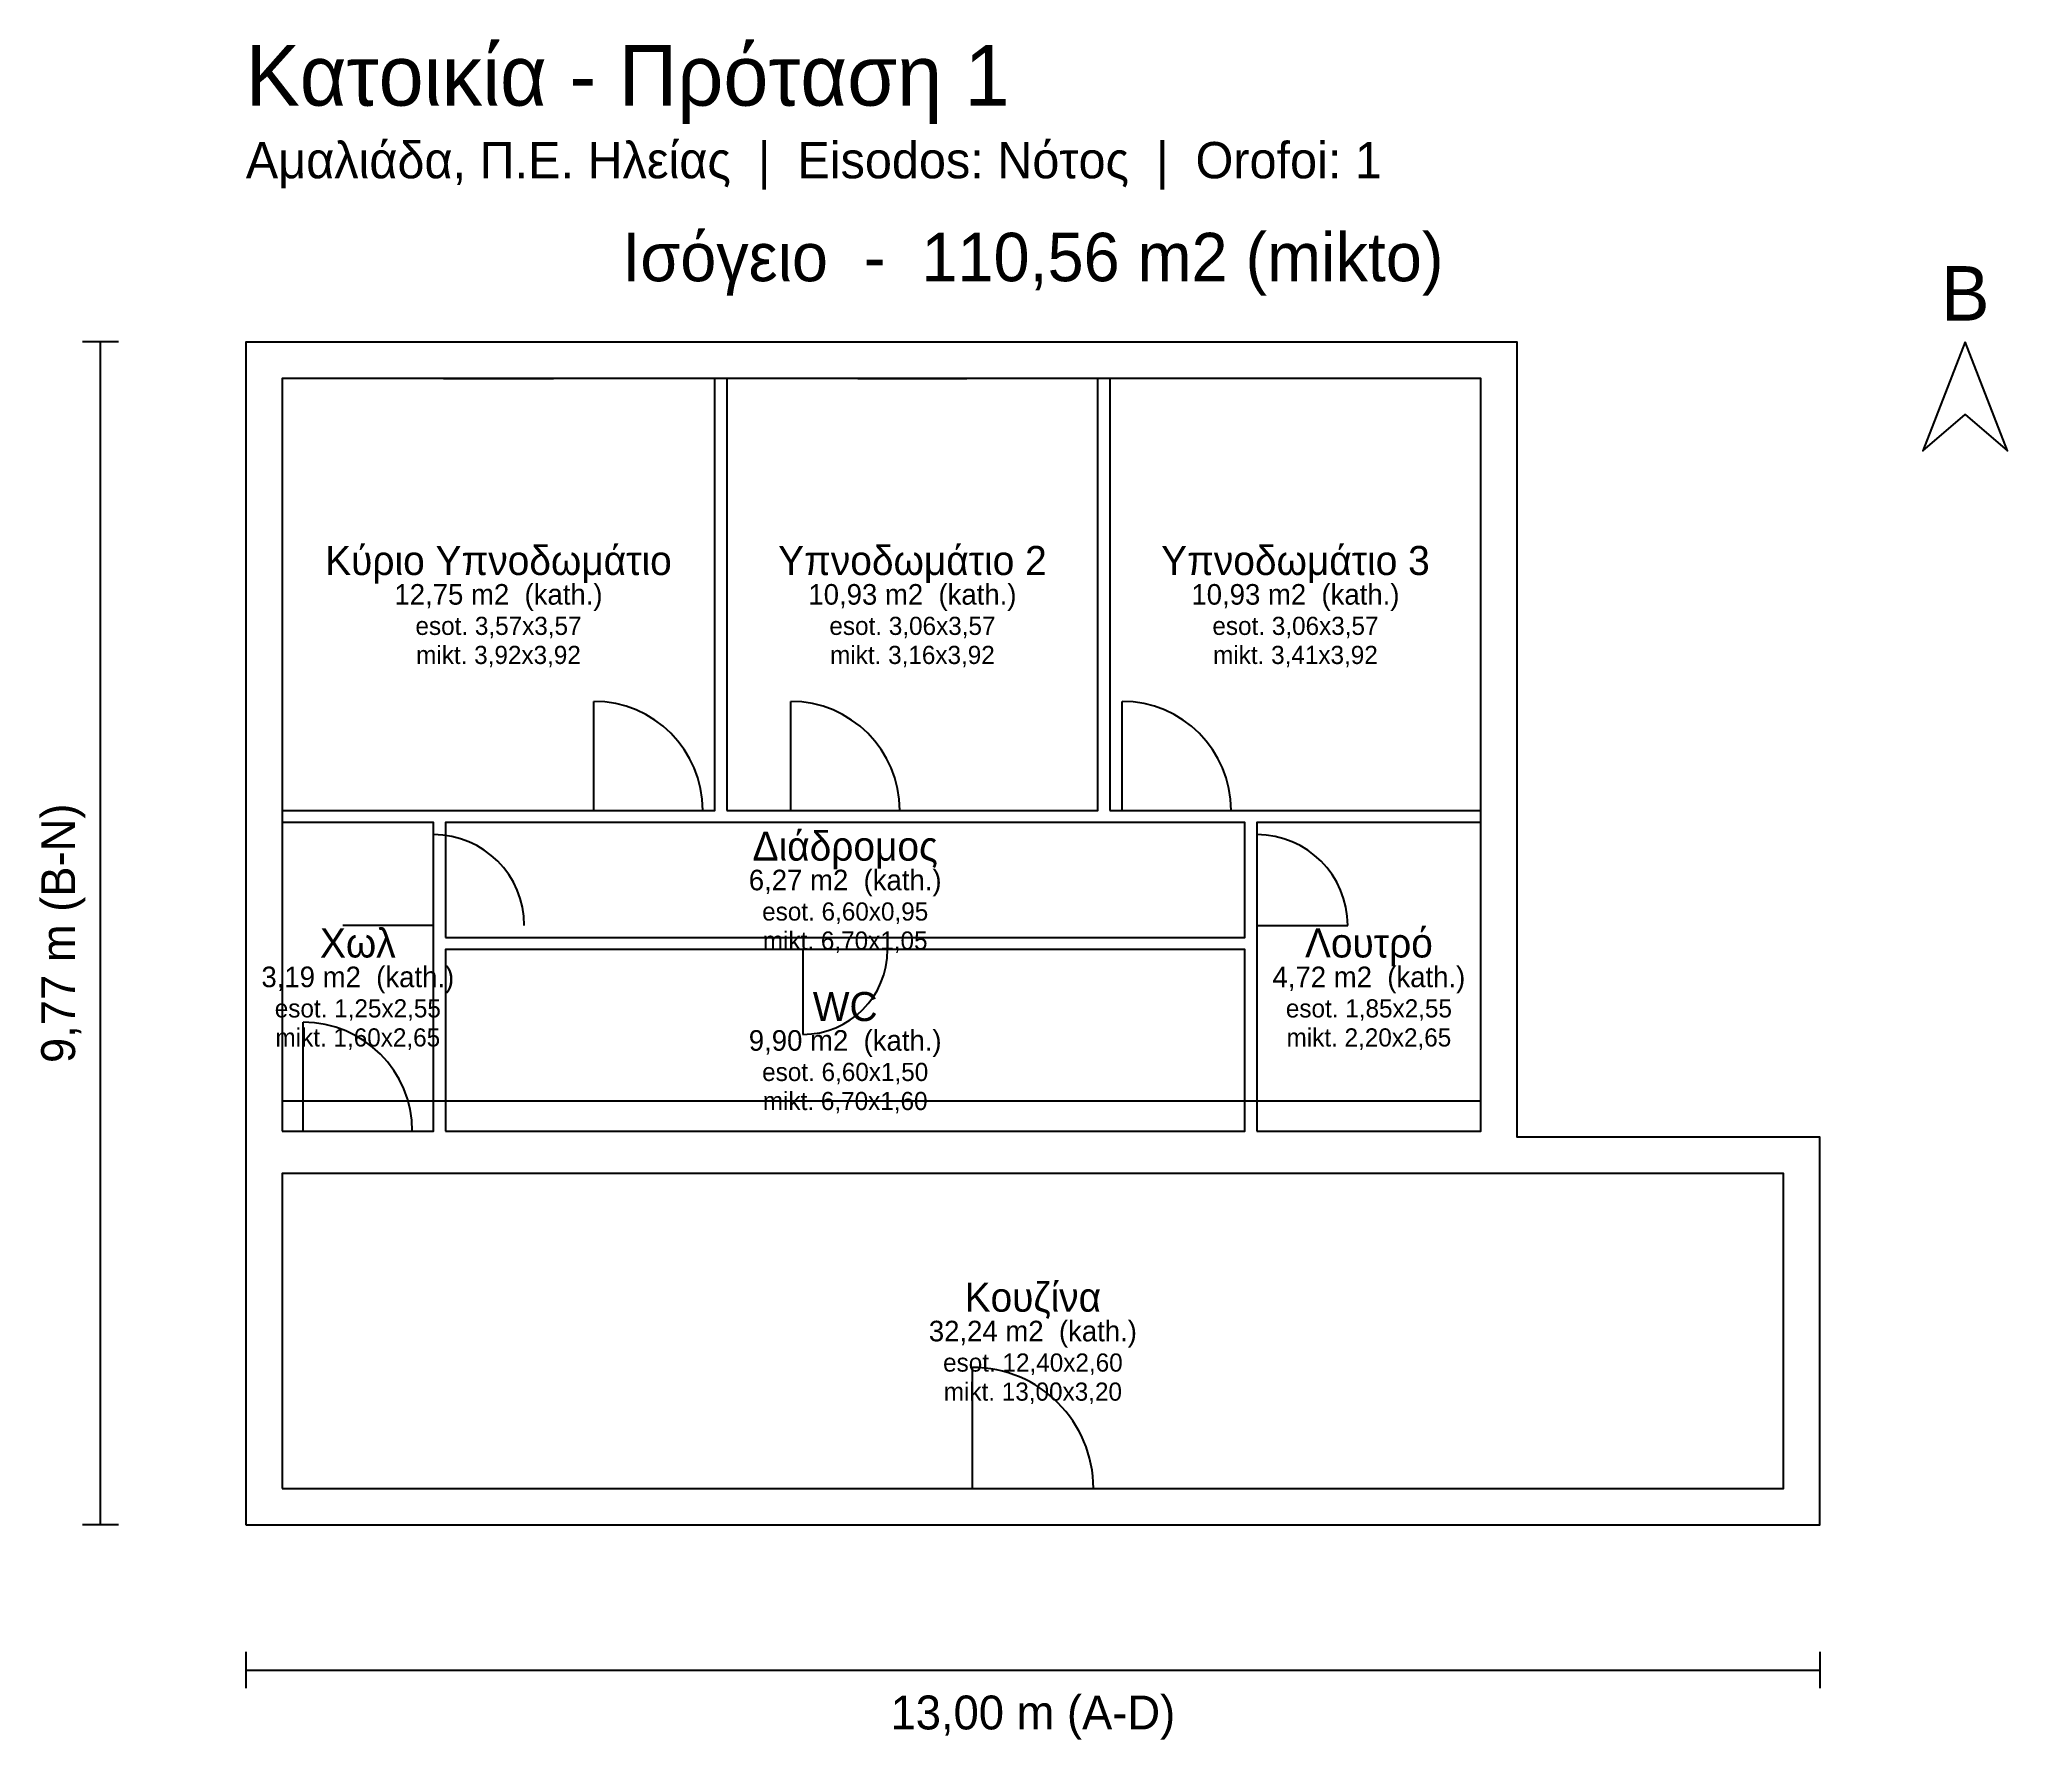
# Model space of a CAD drawing. Header units: metres. Extents: x -1.7 to 14.6, y -1.8 to 12.3.
import ezdxf
from ezdxf.enums import TextEntityAlignment as Align

# ---------------------------------------------------------------- set-up
doc = ezdxf.new("R2010")
doc.units = ezdxf.units.M
for name, color, linetype in [('DIMS', 4, 'CONTINUOUS'), ('NORTH', 2, 'CONTINUOUS'), ('OPENINGS', 1, 'CONTINUOUS'), ('OUTLINE', 7, 'CONTINUOUS'), ('ROOMS', 3, 'CONTINUOUS'), ('TEXT', 7, 'CONTINUOUS'), ('TITLE', 5, 'CONTINUOUS'), ('WALLS', 8, 'CONTINUOUS')]:
    doc.layers.add(name, color=color, linetype=linetype)

msp = doc.modelspace()

# ---------------------------------------------------------------- linework, layer by layer
at = {"layer": 'DIMS'}
for p, q in [((-1.05, 9.77), (-1.35, 9.77)), ((-1.2, 0), (-1.2, 9.77)), ((-1.05, 0), (-1.35, 0)), ((0, -1.05), (0, -1.35)), ((13, -1.05), (13, -1.35)), ((0, -1.2), (13, -1.2))]:
    msp.add_line(p, q, dxfattribs=at)
at = {"layer": 'NORTH'}
msp.add_lwpolyline([(14.2, 9.77), (13.85, 8.87), (14.2, 9.17), (14.55, 8.87)], close=True, dxfattribs=at)
at = {"layer": 'OPENINGS'}
for p, q in [((1.6315, 9.468), (2.5422, 9.468)), ((5.0553, 9.468), (5.9553, 9.468)), ((10.2, 7.234), (10.2, 8.134)), ((2.8737, 5.9), (2.8737, 6.8)), ((4.5, 5.9), (4.5, 6.8)), ((7.2368, 5.9), (7.2368, 6.8)), ((1.55, 4.95), (0.8, 4.95)), ((8.35, 4.95), (9.1, 4.95)), ((10.2, 4.075), (10.2, 4.975)), ((4.6, 4.75), (4.6, 4.05)), ((0.475, 3.25), (0.475, 4.15)), ((6, 0.3), (6, 1.3)), ((5.3486, 0.3), (7.6514, 0.3))]:
    msp.add_line(p, q, dxfattribs=at)
for centre, radius, start, end in [((2.8737, 5.9), 0.9, 0, 90), ((4.5, 5.9), 0.9, 0, 90), ((7.2368, 5.9), 0.9, 0, 90), ((1.55, 4.95), 0.75, 0, 90), ((8.35, 4.95), 0.75, 0, 90), ((4.6, 4.75), 0.7, 270, 360), ((0.475, 3.25), 0.9, 0, 90), ((6, 0.3), 1, 0, 90)]:
    msp.add_arc(centre, radius, start, end, dxfattribs=at)
at = {"layer": 'OUTLINE'}
msp.add_lwpolyline([(0, 0), (13, 0), (13, 3.2), (10.5, 3.2), (10.5, 9.768), (0, 9.768)], close=True, dxfattribs=at)
at = {"layer": 'ROOMS'}
for points in [[(0.3, 5.9), (3.8737, 5.9), (3.8737, 9.468), (0.3, 9.468)], [(3.9737, 5.9), (7.0368, 5.9), (7.0368, 9.468), (3.9737, 9.468)], [(7.1368, 5.9), (10.2, 5.9), (10.2, 9.468), (7.1368, 9.468)], [(0.3, 3.25), (1.55, 3.25), (1.55, 5.8), (0.3, 5.8)], [(1.65, 4.85), (8.25, 4.85), (8.25, 5.8), (1.65, 5.8)], [(8.35, 3.25), (10.2, 3.25), (10.2, 5.8), (8.35, 5.8)], [(1.65, 3.25), (8.25, 3.25), (8.25, 4.75), (1.65, 4.75)], [(0.3, 0.3), (12.7, 0.3), (12.7, 2.9), (0.3, 2.9)]]:
    msp.add_lwpolyline(points, close=True, dxfattribs=at)
at = {"layer": 'WALLS'}
for points in [[(0.3, 3.5), (10.2, 3.5), (10.2, 9.468), (0.3, 9.468)], [(0.3, 0.3), (12.7, 0.3), (12.7, 2.9), (0.3, 2.9)]]:
    msp.add_lwpolyline(points, close=True, dxfattribs=at)

# ---------------------------------------------------------------- texts
at = {"layer": 'DIMS'}
msp.add_text('9,77 m (B-N)', height=0.28, rotation=90, dxfattribs=at).set_placement((-1.55, 4.885), align=Align.MIDDLE_CENTER)
msp.add_text('13,00 m (A-D)', height=0.28, dxfattribs=at).set_placement((6.5, -1.55), align=Align.MIDDLE_CENTER)
at = {"layer": 'NORTH'}
msp.add_text('B', height=0.45, dxfattribs=at).set_placement((14.2, 10.17), align=Align.MIDDLE_CENTER)
at = {"layer": 'TEXT'}
for s, height, p in [('Κύριο Υπνοδωμάτιο', 0.24, (2.0868, 7.964)), ('Υπνοδωμάτιο 2', 0.24, (5.5053, 7.964)), ('Υπνοδωμάτιο 3', 0.24, (8.6684, 7.964)), ('12,75 m2  (kath.)', 0.17, (2.0868, 7.684)), ('10,93 m2  (kath.)', 0.17, (5.5053, 7.684)), ('10,93 m2  (kath.)', 0.17, (8.6684, 7.684)), ('esot. 3,57x3,57', 0.15, (2.0868, 7.424)), ('esot. 3,06x3,57', 0.15, (5.5053, 7.424)), ('esot. 3,06x3,57', 0.15, (8.6684, 7.424)), ('mikt. 3,92x3,92', 0.15, (2.0868, 7.184)), ('mikt. 3,16x3,92', 0.15, (5.5053, 7.184)), ('mikt. 3,41x3,92', 0.15, (8.6684, 7.184)), ('Διάδρομος', 0.24, (4.95, 5.605)), ('6,27 m2  (kath.)', 0.17, (4.95, 5.325)), ('esot. 6,60x0,95', 0.15, (4.95, 5.065)), ('Χωλ', 0.24, (0.925, 4.805)), ('mikt. 6,70x1,05', 0.15, (4.95, 4.825)), ('Λουτρό', 0.24, (9.275, 4.805)), ('3,19 m2  (kath.)', 0.17, (0.925, 4.525)), ('4,72 m2  (kath.)', 0.17, (9.275, 4.525)), ('WC', 0.24, (4.95, 4.28)), ('esot. 1,25x2,55', 0.15, (0.925, 4.265)), ('esot. 1,85x2,55', 0.15, (9.275, 4.265)), ('mikt. 1,60x2,65', 0.15, (0.925, 4.025)), ('9,90 m2  (kath.)', 0.17, (4.95, 4)), ('mikt. 2,20x2,65', 0.15, (9.275, 4.025)), ('esot. 6,60x1,50', 0.15, (4.95, 3.74)), ('mikt. 6,70x1,60', 0.15, (4.95, 3.5)), ('Κουζίνα', 0.24, (6.5, 1.88)), ('32,24 m2  (kath.)', 0.17, (6.5, 1.6)), ('esot. 12,40x2,60', 0.15, (6.5, 1.34)), ('mikt. 13,00x3,20', 0.15, (6.5, 1.1))]:
    msp.add_text(s, height=height, dxfattribs=at).set_placement(p, align=Align.MIDDLE_CENTER)
at = {"layer": 'TITLE'}
for s, height, p in [('Κατοικία - Πρόταση 1', 0.5, (0, 11.97)), ('Αμαλιάδα, Π.Ε. Ηλείας  |  Eisodos: Νότος  |  Orofoi: 1', 0.3, (0, 11.27))]:
    msp.add_text(s, height=height, dxfattribs=at).set_placement(p, align=Align.MIDDLE_LEFT)
msp.add_text('Ισόγειο  -  110,56 m2 (mikto)', height=0.4, dxfattribs=at).set_placement((6.5, 10.47), align=Align.MIDDLE_CENTER)

doc.saveas('drawing.dxf')
